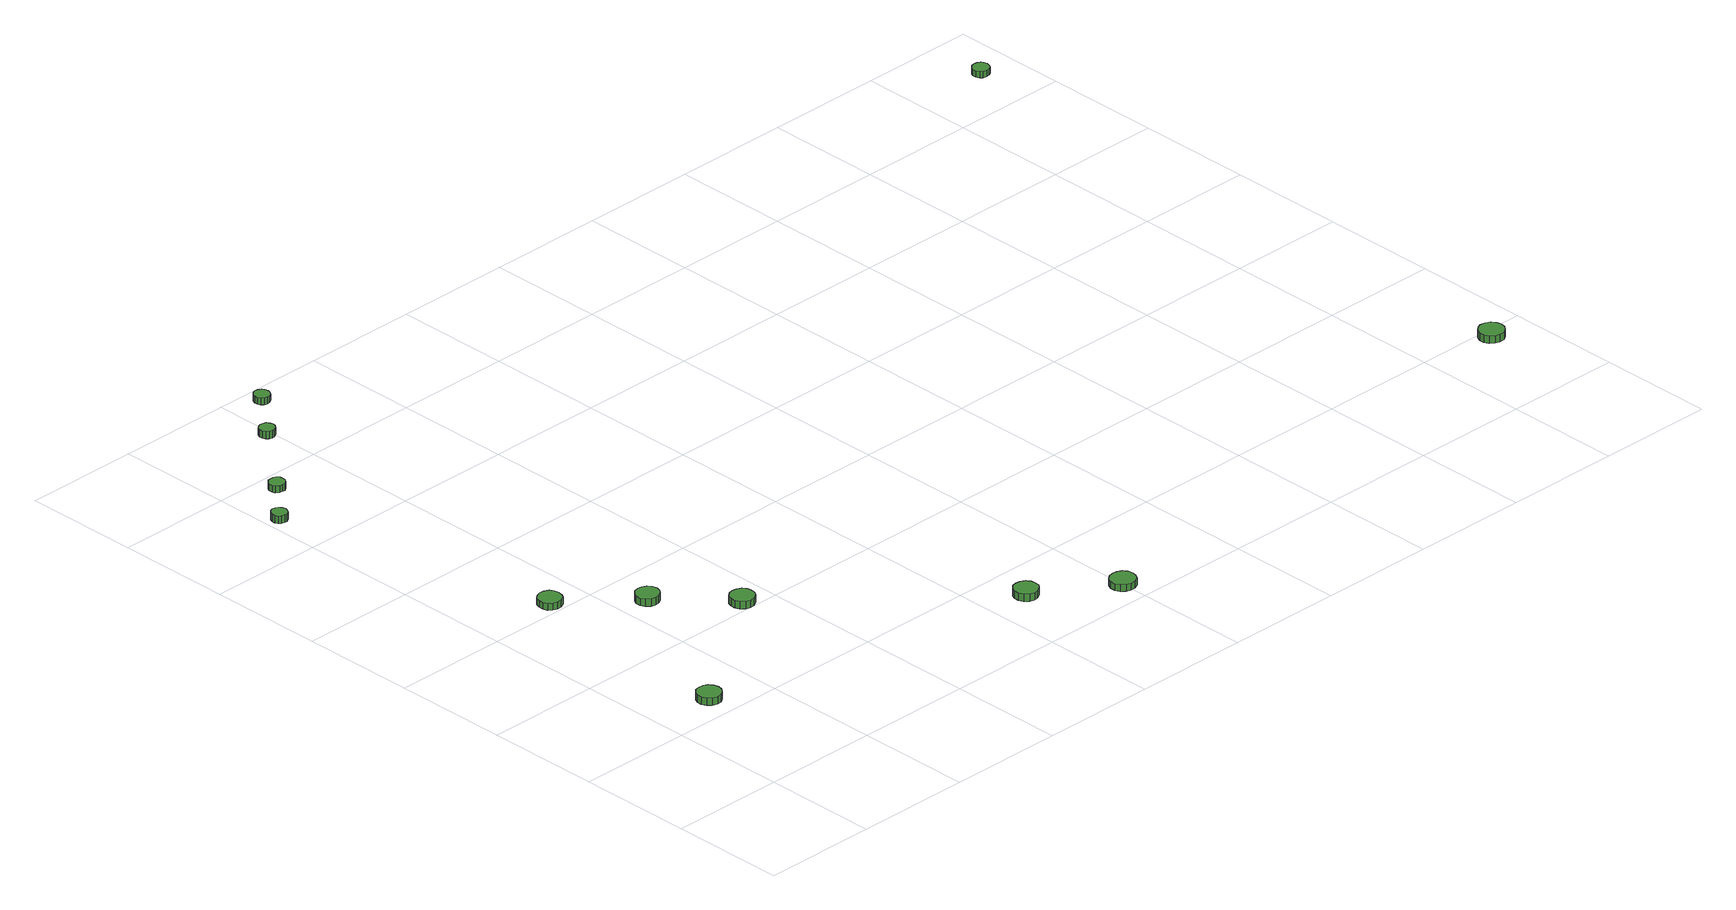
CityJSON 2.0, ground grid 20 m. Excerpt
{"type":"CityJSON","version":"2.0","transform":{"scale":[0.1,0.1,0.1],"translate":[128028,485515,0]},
"CityObjects":{
"tree1":{"type":"SolitaryVegetationObject","attributes":{"function":"something"},"geometry":[{"type":"MultiSurface","lod":"1","boundaries":[[[0,1,2,3,4,5,6,7,8,9,10,11,12,13,14]],[[15,16,17,18,19,20,21,22,23,24,25,26,27,28,29]],[[0,29,28,1]],[[1,28,27,2]],[[2,27,26,3]],[[3,26,25,4]],[[4,25,24,5]],[[5,24,23,6]],[[6,23,22,7]],[[7,22,21,8]],[[8,21,20,9]],[[9,20,19,10]],[[10,19,18,11]],[[11,18,17,12]],[[12,17,16,13]],[[13,16,15,14]],[[14,15,29,0]]]}]},
"tree2":{"type":"SolitaryVegetationObject","attributes":{"function":"something"},"geometry":[{"type":"MultiSurface","lod":"1","boundaries":[[[30,31,32,33,34,35,36,37,38,39,40,41,42,43,44]],[[45,46,47,48,49,50,51,52,53,54,55,56,57,58,59]],[[30,59,58,31]],[[31,58,57,32]],[[32,57,56,33]],[[33,56,55,34]],[[34,55,54,35]],[[35,54,53,36]],[[36,53,52,37]],[[37,52,51,38]],[[38,51,50,39]],[[39,50,49,40]],[[40,49,48,41]],[[41,48,47,42]],[[42,47,46,43]],[[43,46,45,44]],[[44,45,59,30]]]}]},
"tree3":{"type":"SolitaryVegetationObject","attributes":{"function":"something"},"geometry":[{"type":"MultiSurface","lod":"1","boundaries":[[[60,61,62,63,64,65,66,67,68,69,70,71,72,73,74]],[[75,76,77,78,79,80,81,82,83,84,85,86,87,88,89]],[[60,89,88,61]],[[61,88,87,62]],[[62,87,86,63]],[[63,86,85,64]],[[64,85,84,65]],[[65,84,83,66]],[[66,83,82,67]],[[67,82,81,68]],[[68,81,80,69]],[[69,80,79,70]],[[70,79,78,71]],[[71,78,77,72]],[[72,77,76,73]],[[73,76,75,74]],[[74,75,89,60]]]}]},
"tree4":{"type":"SolitaryVegetationObject","attributes":{"function":"something"},"geometry":[{"type":"MultiSurface","lod":"1","boundaries":[[[90,91,92,93,94,95,96,97,98,99,100,101,102,103,104]],[[105,106,107,108,109,110,111,112,113,114,115,116,117,118,119]],[[90,119,118,91]],[[91,118,117,92]],[[92,117,116,93]],[[93,116,115,94]],[[94,115,114,95]],[[95,114,113,96]],[[96,113,112,97]],[[97,112,111,98]],[[98,111,110,99]],[[99,110,109,100]],[[100,109,108,101]],[[101,108,107,102]],[[102,107,106,103]],[[103,106,105,104]],[[104,105,119,90]]]}]},
"tree5":{"type":"SolitaryVegetationObject","attributes":{"function":"something"},"geometry":[{"type":"MultiSurface","lod":"1","boundaries":[[[120,121,122,123,124,125,126,127,128,129,130,131,132,133,134]],[[135,136,137,138,139,140,141,142,143,144,145,146,147,148,149]],[[120,149,148,121]],[[121,148,147,122]],[[122,147,146,123]],[[123,146,145,124]],[[124,145,144,125]],[[125,144,143,126]],[[126,143,142,127]],[[127,142,141,128]],[[128,141,140,129]],[[129,140,139,130]],[[130,139,138,131]],[[131,138,137,132]],[[132,137,136,133]],[[133,136,135,134]],[[134,135,149,120]]]}]},
"tree6":{"type":"SolitaryVegetationObject","attributes":{"function":"something"},"geometry":[{"type":"MultiSurface","lod":"1","boundaries":[[[150,151,152,153,154,155,156,157,158,159,160,161,162,163,164]],[[165,166,167,168,169,170,171,172,173,174,175,176,177,178,179]],[[150,179,178,151]],[[151,178,177,152]],[[152,177,176,153]],[[153,176,175,154]],[[154,175,174,155]],[[155,174,173,156]],[[156,173,172,157]],[[157,172,171,158]],[[158,171,170,159]],[[159,170,169,160]],[[160,169,168,161]],[[161,168,167,162]],[[162,167,166,163]],[[163,166,165,164]],[[164,165,179,150]]]}]},
"tree7":{"type":"SolitaryVegetationObject","attributes":{"function":"something"},"geometry":[{"type":"MultiSurface","lod":"1","boundaries":[[[180,181,182,183,184,185,186,187,188,189,190,191,192,193,194]],[[195,196,197,198,199,200,201,202,203,204,205,206,207,208,209]],[[180,209,208,181]],[[181,208,207,182]],[[182,207,206,183]],[[183,206,205,184]],[[184,205,204,185]],[[185,204,203,186]],[[186,203,202,187]],[[187,202,201,188]],[[188,201,200,189]],[[189,200,199,190]],[[190,199,198,191]],[[191,198,197,192]],[[192,197,196,193]],[[193,196,195,194]],[[194,195,209,180]]]}]},
"tree8":{"type":"SolitaryVegetationObject","attributes":{"function":"something"},"geometry":[{"type":"MultiSurface","lod":"1","boundaries":[[[210,211,212,213,214,215,216,217,218,219,220,221,222,223,224]],[[225,226,227,228,229,230,231,232,233,234,235,236,237,238,239]],[[210,239,238,211]],[[211,238,237,212]],[[212,237,236,213]],[[213,236,235,214]],[[214,235,234,215]],[[215,234,233,216]],[[216,233,232,217]],[[217,232,231,218]],[[218,231,230,219]],[[219,230,229,220]],[[220,229,228,221]],[[221,228,227,222]],[[222,227,226,223]],[[223,226,225,224]],[[224,225,239,210]]]}]},
"tree9":{"type":"SolitaryVegetationObject","attributes":{"function":"something"},"geometry":[{"type":"MultiSurface","lod":"1","boundaries":[[[240,241,242,243,244,245,246,247,248,249,250,251,252,253,254]],[[255,256,257,258,259,260,261,262,263,264,265,266,267,268,269]],[[240,269,268,241]],[[241,268,267,242]],[[242,267,266,243]],[[243,266,265,244]],[[244,265,264,245]],[[245,264,263,246]],[[246,263,262,247]],[[247,262,261,248]],[[248,261,260,249]],[[249,260,259,250]],[[250,259,258,251]],[[251,258,257,252]],[[252,257,256,253]],[[253,256,255,254]],[[254,255,269,240]]]}]},
"tree10":{"type":"SolitaryVegetationObject","attributes":{"function":"something"},"geometry":[{"type":"MultiSurface","lod":"1","boundaries":[[[270,271,272,273,274,275,276,277,278,279,280,281,282,283,284]],[[285,286,287,288,289,290,291,292,293,294,295,296,297,298,299]],[[270,299,298,271]],[[271,298,297,272]],[[272,297,296,273]],[[273,296,295,274]],[[274,295,294,275]],[[275,294,293,276]],[[276,293,292,277]],[[277,292,291,278]],[[278,291,290,279]],[[279,290,289,280]],[[280,289,288,281]],[[281,288,287,282]],[[282,287,286,283]],[[283,286,285,284]],[[284,285,299,270]]]}]},
"tree11":{"type":"SolitaryVegetationObject","attributes":{"function":"something"},"geometry":[{"type":"MultiSurface","lod":"1","boundaries":[[[300,301,302,303,304,305,306,307,308,309,310,311,312,313,314]],[[315,316,317,318,319,320,321,322,323,324,325,326,327,328,329]],[[300,329,328,301]],[[301,328,327,302]],[[302,327,326,303]],[[303,326,325,304]],[[304,325,324,305]],[[305,324,323,306]],[[306,323,322,307]],[[307,322,321,308]],[[308,321,320,309]],[[309,320,319,310]],[[310,319,318,311]],[[311,318,317,312]],[[312,317,316,313]],[[313,316,315,314]],[[314,315,329,300]]]}]},
"tree12":{"type":"SolitaryVegetationObject","attributes":{"function":"something"},"geometry":[{"type":"MultiSurface","lod":"1","boundaries":[[[330,331,332,333,334,335,336,337,338,339,340,341,342,343,344]],[[345,346,347,348,349,350,351,352,353,354,355,356,357,358,359]],[[330,359,358,331]],[[331,358,357,332]],[[332,357,356,333]],[[333,356,355,334]],[[334,355,354,335]],[[335,354,353,336]],[[336,353,352,337]],[[337,352,351,338]],[[338,351,350,339]],[[339,350,349,340]],[[340,349,348,341]],[[341,348,347,342]],[[342,347,346,343]],[[343,346,345,344]],[[344,345,359,330]]]}]}
},
"vertices":[
[111,231,31],[109,239,31],[104,246,31],[97,250,31],[88,251,31],[80,249,31],[74,243,31],[70,235,31],[70,227,31],[74,219,31],[80,213,31],[88,210,31],[97,211,31],[104,216,31],[109,222,31],[109,222,18],[104,216,18],[97,211,18],[88,210,18],[80,213,18],[74,219,18],[70,227,18],[70,235,18],[74,243,18],[80,249,18],[88,251,18],[97,250,18],[104,246,18],[109,239,18],[111,231,18],
[144,610,27],[142,618,27],[138,625,27],[130,629,27],[122,630,27],[114,627,27],[108,622,27],[105,614,27],[105,606,27],[108,598,27],[114,593,27],[122,590,27],[130,591,27],[138,595,27],[142,602,27],[142,602,15],[138,595,15],[130,591,15],[122,590,15],[114,593,15],[108,598,15],[105,606,15],[105,614,15],[108,622,15],[114,627,15],[122,630,15],[130,629,15],[138,625,15],[142,618,15],[144,610,15],
[34,1091,21],[32,1097,21],[29,1101,21],[24,1104,21],[19,1105,21],[13,1103,21],[9,1099,21],[7,1094,21],[7,1088,21],[9,1083,21],[13,1080,21],[19,1078,21],[24,1078,21],[29,1081,21],[32,1086,21],[32,1086,8],[29,1081,8],[24,1078,8],[19,1078,8],[13,1080,8],[9,1083,8],[7,1088,8],[7,1094,8],[9,1099,8],[13,1103,8],[19,1105,8],[24,1104,8],[29,1101,8],[32,1097,8],[34,1091,8],
[257,511,29],[255,520,29],[250,526,29],[243,530,29],[235,531,29],[227,529,29],[221,523,29],[217,516,29],[217,507,29],[221,500,29],[227,494,29],[235,492,29],[243,493,29],[250,497,29],[255,503,29],[255,503,16],[250,497,16],[243,493,16],[235,492,16],[227,494,16],[221,500,16],[217,507,16],[217,516,16],[221,523,16],[227,529,16],[235,531,16],[243,530,16],[250,526,16],[255,520,16],[257,511,16],
[98,1161,19],[97,1167,19],[93,1171,19],[89,1174,19],[83,1174,19],[78,1173,19],[73,1169,19],[71,1164,19],[71,1158,19],[73,1153,19],[78,1149,19],[83,1148,19],[89,1148,19],[93,1151,19],[97,1156,19],[97,1156,7],[93,1151,7],[89,1148,7],[83,1148,7],[78,1149,7],[73,1153,7],[71,1158,7],[71,1164,7],[73,1169,7],[78,1173,7],[83,1174,7],[89,1174,7],[93,1171,7],[97,1167,7],[98,1161,7],
[351,401,32],[350,409,32],[345,416,32],[337,420,32],[329,421,32],[321,419,32],[314,413,32],[311,405,32],[311,397,32],[314,389,32],[321,383,32],[329,380,32],[337,381,32],[345,386,32],[350,393,32],[350,393,19],[345,386,19],[337,381,19],[329,380,19],[321,383,19],[314,389,19],[311,397,19],[311,405,19],[314,413,19],[321,419,19],[329,421,19],[337,420,19],[345,416,19],[350,409,19],[351,401,19],
[206,1291,17],[204,1296,17],[201,1301,17],[196,1303,17],[191,1304,17],[185,1302,17],[181,1299,17],[179,1293,17],[179,1288,17],[181,1283,17],[185,1279,17],[191,1277,17],[196,1278,17],[201,1281,17],[204,1285,17],[204,1285,4],[201,1281,4],[196,1278,4],[191,1277,4],[185,1279,4],[181,1283,4],[179,1288,4],[179,1293,4],[181,1299,4],[185,1302,4],[191,1304,4],[196,1303,4],[201,1301,4],[204,1296,4],[206,1291,4],
[271,1368,17],[270,1374,17],[267,1378,17],[262,1381,17],[256,1382,17],[251,1380,17],[247,1376,17],[245,1371,17],[245,1365,17],[247,1360,17],[251,1356,17],[256,1355,17],[262,1355,17],[267,1358,17],[270,1363,17],[270,1363,5],[267,1358,5],[262,1355,5],[256,1355,5],[251,1356,5],[247,1360,5],[245,1365,5],[245,1371,5],[247,1376,5],[251,1380,5],[256,1382,5],[262,1381,5],[267,1378,5],[270,1374,5],[271,1368,5],
[673,110,33],[672,118,33],[667,125,33],[659,129,33],[651,130,33],[643,128,33],[636,122,33],[633,114,33],[633,106,33],[636,98,33],[643,92,33],[651,89,33],[659,90,33],[667,95,33],[672,101,33],[672,101,20],[667,95,20],[659,90,20],[651,89,20],[643,92,20],[636,98,20],[633,106,20],[633,114,20],[636,122,20],[643,128,20],[651,130,20],[659,129,20],[667,125,20],[672,118,20],[673,110,20],
[805,31,29],[803,40,29],[798,47,29],[790,51,29],[781,52,29],[773,50,29],[766,44,29],[762,36,29],[762,27,29],[766,19,29],[773,13,29],[781,10,29],[790,11,29],[798,15,29],[803,23,29],[803,23,17],[798,15,17],[790,11,17],[781,10,17],[773,13,17],[766,19,17],[762,27,17],[762,36,17],[766,44,17],[773,50,17],[781,52,17],[790,51,17],[798,47,17],[803,40,17],[805,31,17],
[1748,181,18],[1746,189,18],[1741,197,18],[1733,201,18],[1724,202,18],[1716,199,18],[1709,193,18],[1705,185,18],[1705,176,18],[1709,168,18],[1716,162,18],[1724,160,18],[1733,160,18],[1741,165,18],[1746,172,18],[1746,172,5],[1741,165,5],[1733,160,5],[1724,160,5],[1716,162,5],[1709,168,5],[1705,176,5],[1705,185,5],[1709,193,5],[1716,199,5],[1724,202,5],[1733,201,5],[1741,197,5],[1746,189,5],[1748,181,5],
[1751,1298,14],[1750,1304,14],[1747,1308,14],[1742,1311,14],[1736,1312,14],[1730,1310,14],[1726,1306,14],[1723,1301,14],[1723,1295,14],[1726,1289,14],[1730,1285,14],[1736,1284,14],[1742,1284,14],[1747,1287,14],[1750,1292,14],[1750,1292,3],[1747,1287,3],[1742,1284,3],[1736,1284,3],[1730,1285,3],[1726,1289,3],[1723,1295,3],[1723,1301,3],[1726,1306,3],[1730,1310,3],[1736,1312,3],[1742,1311,3],[1747,1308,3],[1750,1304,3],[1751,1298,3]
]}
